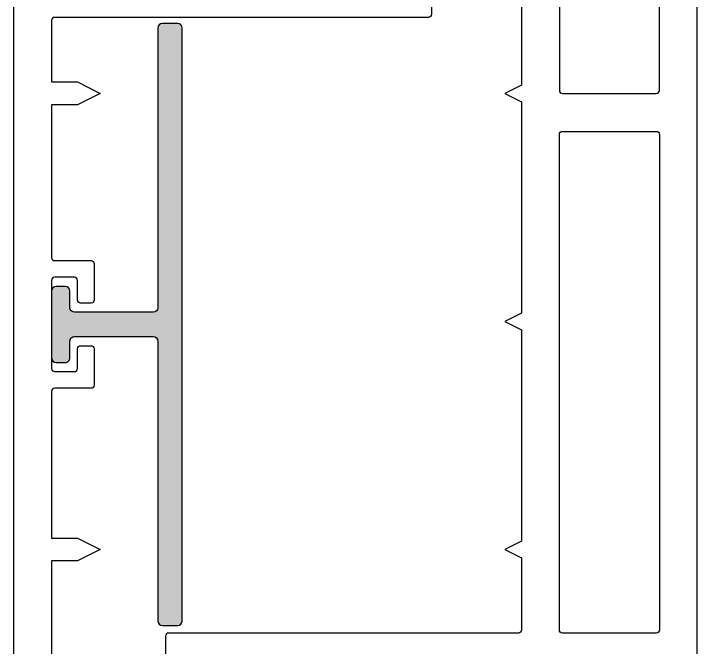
# Model space of a CAD drawing. Extents: x -87 to 44, y -173 to 76.
# Drawn here: x -0.917 to 1.333, y 44.015 to 46.099 of the extents above; entities that cross this region are included whole.
import ezdxf

# ---------------------------------------------------------------- set-up
doc = ezdxf.new("R2010")
doc.units = 0
doc.header["$MEASUREMENT"] = 0
for name, color, linetype in [('Ballons', 7, 'CONTINUOUS'), ('INERTIA', 7, 'CONTINUOUS'), ('VENT', 5, 'CONTINUOUS')]:
    doc.layers.add(name, color=color, linetype=linetype)

msp = doc.modelspace()

# ---------------------------------------------------------------- hatches: boundary and pattern name
at = {"layer": 'Ballons'}
h = msp.add_hatch(color=256, dxfattribs=at)
h.dxf.hatch_style = 1
edge = h.paths.add_edge_path()
edge.add_line((-0.7322252580566966, 44.96732420543182), (-0.7322252580567108, 45.02232395860909))
edge.add_arc((-0.7172252580567071, 45.0223239586091), 0.01500000000000368, 90.00000000001188, 180.0000000000441, ccw=False)
edge.add_line((-0.7172252580567102, 45.03732395860911), (-0.4580218184352658, 45.03732395860905))
edge.add_arc((-0.4580218184352673, 45.02232395860904), 0.01500000000000234, 6.821210263296962e-12, 89.99999999999432, ccw=False)
edge.add_line((-0.4430218184352652, 45.02232395860905), (-0.443021818435267, 44.10232395860909))
edge.add_arc((-0.4280218184352664, 44.10232395860909), 0.01500000000000057, 180, 270)
edge.add_line((-0.4280218184352664, 44.08732395860909), (-0.3777171320436397, 44.08732395860909))
edge.add_arc((-0.3777171320436397, 44.10232395860909), 0.01500000000000057, 270, 360)
edge.add_line((-0.3627171320436391, 44.10232395860909), (-0.3627171320436355, 46.05232395860909))
edge.add_arc((-0.3777171320436361, 46.05232395860909), 0.01500000000000057, 0, 90)
edge.add_line((-0.3777171320436361, 46.06732395860909), (-0.4280218184352629, 46.06732395860909))
edge.add_arc((-0.4280218184352629, 46.05232395860909), 0.01500000000000057, 90, 180)
edge.add_line((-0.4430218184352634, 46.05232395860909), (-0.4430218184352652, 45.13232395860909))
edge.add_arc((-0.4580218184352658, 45.13232395860909), 0.01500000000000057, -90, 0, ccw=False)
edge.add_line((-0.4580218184352658, 45.11732395860909), (-0.7172252580566392, 45.11732395860909))
edge.add_arc((-0.7172252580566413, 45.13232395860908), 0.01499999999999879, 180.0000000000475, 270.0000000000081, ccw=False)
edge.add_line((-0.7322252580566397, 45.13232395860908), (-0.7322252580566824, 45.18732371178639))
edge.add_arc((-0.7472252580566809, 45.18732371178638), 0.01499999999999857, 4.749628324319305e-11, 90.00000000000763)
edge.add_line((-0.7472252580566829, 45.20232371178638), (-0.7777164177666362, 45.20232371178638))
edge.add_arc((-0.7777164177666362, 45.18732371178638), 0.01500000000000057, 90, 180)
edge.add_line((-0.7927164177666368, 45.18732371178638), (-0.7927164177666368, 44.96732420543181))
edge.add_arc((-0.7777164177666362, 44.96732420543181), 0.01500000000000057, 180, 270)
edge.add_line((-0.7777164177666362, 44.95232420543181), (-0.7472252580566972, 44.95232420543181))
edge.add_arc((-0.7472252580567017, 44.96732420543181), 0.01500000000000501, 270.0000000000174, 360.0000000000373)

# ---------------------------------------------------------------- linework, layer by layer
at = {"layer": 'INERTIA', "color": 7}
msp.add_lwpolyline([(-0.7322252580566966, 44.96732420543182), (-0.7322252580567108, 45.02232395860909, -0.4142135623732512), (-0.7172252580567102, 45.03732395860911), (-0.4580218184352658, 45.03732395860905, -0.4142135623730375), (-0.4430218184352652, 45.02232395860905), (-0.443021818435267, 44.10232395860909, 0.414213562373095), (-0.4280218184352664, 44.08732395860909), (-0.3777171320436397, 44.08732395860909, 0.414213562373095), (-0.3627171320436391, 44.10232395860909), (-0.3627171320436355, 46.05232395860909, 0.414213562373095), (-0.3777171320436361, 46.06732395860909), (-0.4280218184352629, 46.06732395860909, 0.414213562373095), (-0.4430218184352634, 46.05232395860909), (-0.4430218184352652, 45.13232395860909, -0.414213562373095), (-0.4580218184352658, 45.11732395860909), (-0.7172252580566392, 45.11732395860909, -0.4142135623728987), (-0.7322252580566397, 45.13232395860908), (-0.7322252580566824, 45.18732371178639, 0.4142135623728968), (-0.7472252580566829, 45.20232371178638), (-0.7777164177666362, 45.20232371178638, 0.414213562373095), (-0.7927164177666368, 45.18732371178638), (-0.7927164177666368, 44.96732420543181, 0.414213562373095), (-0.7777164177666362, 44.95232420543181), (-0.7472252580566972, 44.95232420543181, 0.4142135623731931)], format="xyb", close=True, dxfattribs=at)
at = {"layer": 'VENT'}
for points in [[(1.332550061334902, 43.19733748428806), (1.332550061334906, 46.92729199010542, 0.4142135623729909)], [(-0.9174496355295618, 42.51033748871272), (-0.9174477364727318, 46.80233748871269, -0.4142134327785197)], [(0.7535335956150311, 46.44698069882483), (0.7535335956150435, 45.86482395860902), (0.6985335956150509, 45.83732395860901), (0.7535335956150435, 45.80982395860903), (0.7535335956150435, 45.11482395860902), (0.6985335956150509, 45.08732395860901), (0.7535335956150435, 45.05982395860903), (0.7535335956150435, 44.36482395860902), (0.6985335956150509, 44.33732395860901), (0.7535335956150435, 44.30982395860903), (0.7535335956150435, 44.07232985013789, -0.414213562373095), (0.7435335956150526, 44.0623298501379), (-0.4074500597990012, 44.06232985013784, 0.4142135623733031), (-0.4174500597989921, 44.0523298501378), (-0.4174500597989921, 43.94732985013783, 0.4142135623733031)], [(0.4575519753135131, 46.20232395860906), (0.4575519753135113, 46.09732395860904, -0.4141482639557), (0.4475510517904313, 46.08732395860905), (-0.7824489482096988, 46.08732395860905, 0.4142135623734592), (-0.7924489482096897, 46.07732395860906), (-0.7924489482096915, 45.87482395860907), (-0.7074489482096551, 45.87482395860907), (-0.6324489482096665, 45.83732395860905), (-0.7074489482096551, 45.79982395860908), (-0.7924489482096346, 45.79982395860914), (-0.7924489482095778, 45.29732395860907, 0.414213562373147), (-0.7824489482095869, 45.28732395860908), (-0.6624491458862662, 45.28732395860908, -0.414213562373147), (-0.6524491458862185, 45.27732395860909), (-0.6524491458862185, 45.15732395860908, -0.414213562373095), (-0.6624491458862094, 45.14732395860909), (-0.6974491458862344, 45.14732395860904, -0.4142135623723146), (-0.7074491458862253, 45.15732395860908), (-0.7074491458862253, 45.22232395860902, 0.4142135623723147), (-0.7174491458862731, 45.23232395860907), (-0.7824679508241088, 45.23232395860907, 0.414213562373095), (-0.7924679508240997, 45.22232395860908), (-0.7924679508240997, 44.93232395860906, 0.414213562373095), (-0.7824679508241088, 44.92232395860907), (-0.7174491458862162, 44.92232395860907, 0.4142135623738755), (-0.7074491458862253, 44.93232395860906), (-0.7074491458862253, 44.99732395860906, -0.414213562373095), (-0.6974491458862344, 45.00732395860905), (-0.6624491458862662, 45.00732395860905, -0.4142135623731472), (-0.6524491458862753, 44.99732395860906), (-0.6524491458862185, 44.87732395860905, -0.414213562373147), (-0.6624491458862662, 44.86732395860906), (-0.78244894820953, 44.86732395860906, 0.4142135623734592), (-0.7924489482095209, 44.85732395860907), (-0.7924489482094641, 44.37482395860907), (-0.7074489482096551, 44.37482395860907), (-0.6324489482096665, 44.33732395860905), (-0.7074489482096551, 44.29982395860908), (-0.7924489482094073, 44.29982395860914), (-0.7924489482092953, 43.51233748428805, 0.4142135623730508)]]:
    msp.add_lwpolyline(points, format="xyb", dxfattribs=at)
for points in [[(0.8885369125673792, 45.83726731102573), (1.19755237828726, 45.83726731102573, 0.4142135623730893), (1.207552378287251, 45.84726731102572), (1.207552378287253, 46.57726731102574, 0.4142135623731008), (1.197552378287262, 46.58726731102573), (0.888536912567381, 46.58726731102573, 0.4142135623731009), (0.8785369125673901, 46.57726731102574), (0.8785369125673883, 45.84726731102572, 0.4142135623730893)], [(1.207552378287251, 45.70226731102574), (1.207552378287251, 44.07232985013783, -0.414213562373095), (1.19755237828726, 44.06232985013781), (0.8885369125673792, 44.06232985013784, -0.4142135623730641), (0.8785369125673883, 44.07232985013783), (0.8785369125673883, 45.70226731102574, -0.4142135623731), (0.8885369125673792, 45.71226731102573), (1.19755237828726, 45.71226731102573, -0.4142135623731)]]:
    msp.add_lwpolyline(points, format="xyb", close=True, dxfattribs=at)

doc.saveas('drawing.dxf')
